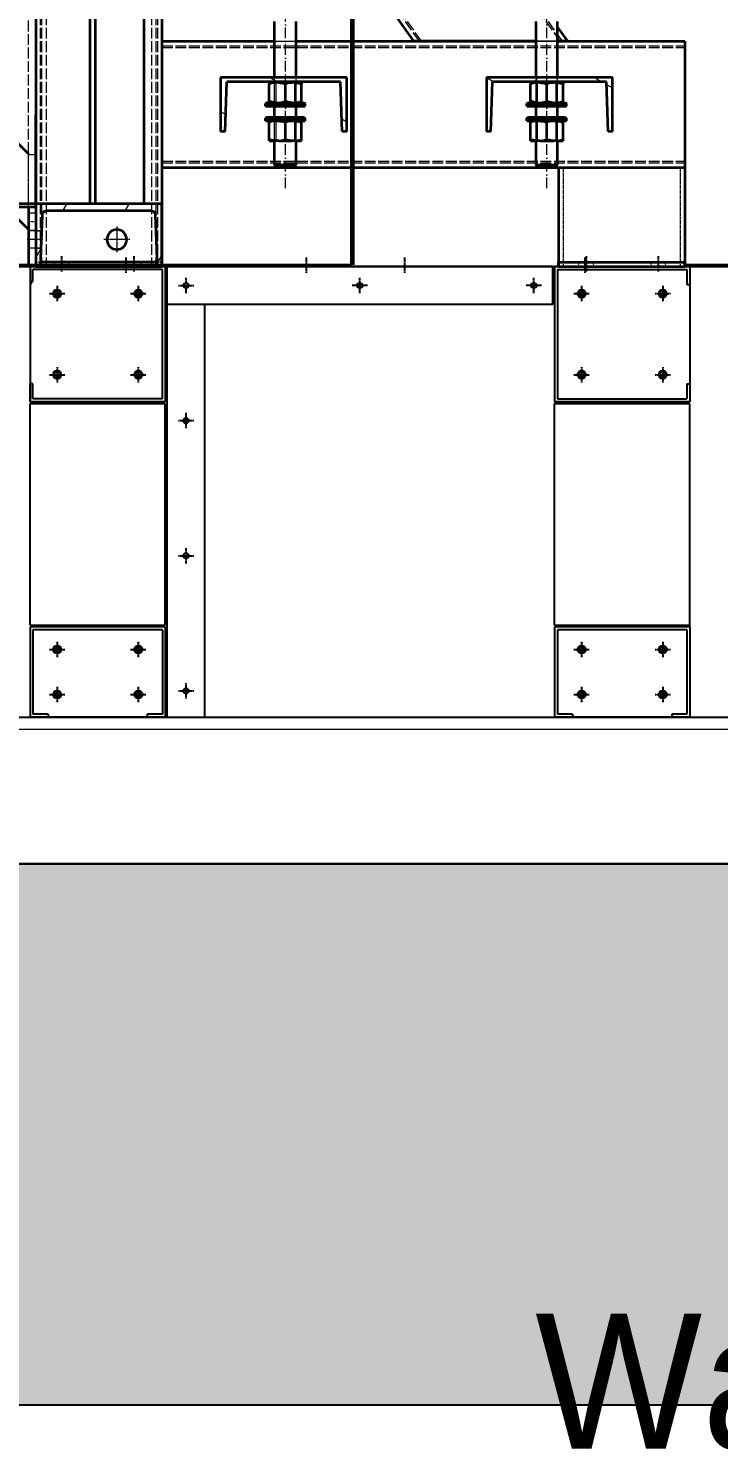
# Model space of a CAD drawing. Header units: millimetres. Extents: x 5532 to 37795, y 3716 to 26531.
# Drawn here: x 16719 to 17485, y 10878 to 12456 of the extents above; entities that cross this region are included whole.
import ezdxf
from ezdxf.enums import TextEntityAlignment as Align

# ---------------------------------------------------------------- set-up
doc = ezdxf.new("R2010")
doc.units = ezdxf.units.MM
for name, pattern in [('CENTER', [2, 1.25, -0.25, 0.25, -0.25]), ('DASHDOT', [18.5, 12, -3, 0.5, -3]), ('DASHED', [15, 12, -3])]:
    doc.linetypes.add(name, pattern=pattern)
for name, color, linetype in [('center', 1, 'CENTER'), ('냉각탑_text', 3, 'Continuous'), ('냉각탑_찬넬방진', 1, 'Continuous')]:
    doc.layers.add(name, color=color, linetype=linetype)
doc.styles.add('돋움', font='Dotum.ttf')

# ---------------------------------------------------------------- blocks, each defined once
blk = doc.blocks.new('A$C55E021B5')
at = {"color": 7, "linetype": 'DASHED', "lineweight": 13}
for p, q in [((585, 2140.5), (585, 0.5)), ((586.6, 2140.5), (586.6, 0.5)), ((591.6, 2140.5), (591.6, 0.5)), ((708.4, 2140.5), (708.4, 0.5)), ((713.4, 2140.5), (713.4, 0.5)), ((715, 2140.5), (715, 0.5)), ((720, 1968.5), (720, 172.5)), ((720, 168.1), (720, 1070.5)), ((728, 66.5), (728, 1070.5)), ((135.7, 250.5), (580, 885)), ((138.1, 250.5), (580, 881.6)), ((292.1, 250.5), (580, 661.7)), ((294.4, 250.5), (580, 658.3)), ((580, 245.5), (0, 245.5)), ((580, 243.6), (0, 243.6)), ((580, 117.4), (0, 117.4)), ((580, 115.5), (0, 115.5))]:
    blk.add_line(p, q, dxfattribs=at)
at = {"color": 7, "lineweight": 35}
for p, q in [((720, 936.5), (720, 70.5)), ((660, 560.8), (660, 70.5)), ((654, 450.1), (654, 70.5)), ((580, 403), (580, 0.5)), ((600, 403), (600, 70.5)), ((580, 110.5), (0, 110.5)), ((1370, 70.5), (720, 70.5)), ((720, 66.5), (1370, 66.5)), ((728, 0.5), (1362, 0.5))]:
    blk.add_line(p, q, dxfattribs=at)
at = {"color": 7, "linetype": 'DASHDOT', "lineweight": 13}
for p, q in [((153, 87.4), (153, 387.4)), ((443, 87.4), (443, 387.4))]:
    blk.add_line(p, q, dxfattribs=at)
at = {"color": 7, "lineweight": 35, "ltscale": 0.098909}
blk.add_line((300.5, 250.5), (334.6, 299.1), dxfattribs=at)
at = {"color": 7, "lineweight": 35, "ltscale": 0.103337}
for p, q in [((141, 210.5), (141, 272.5)), ((165, 210.5), (165, 272.5)), ((431, 210.5), (431, 272.5)), ((455, 210.5), (455, 272.5))]:
    blk.add_line(p, q, dxfattribs=at)
at = {"color": 7, "lineweight": 35, "ltscale": 0.033021}
blk.add_line((129.6, 250.5), (141, 266.7), dxfattribs=at)
at = {"color": 7, "lineweight": 35, "ltscale": 0.235001}
blk.add_line((141, 250.5), (0, 250.5), dxfattribs=at)
at = {"color": 7, "lineweight": 35, "ltscale": 0.233333}
for p, q in [((0, 250.5), (0, 110.5)), ((580, 250.5), (580, 110.5)), ((80, 210.5), (220, 210.5))]:
    blk.add_line(p, q, dxfattribs=at)
at = {"color": 7, "lineweight": 35, "ltscale": 0.018941}
blk.add_line((129.6, 250.5), (141, 250.5), dxfattribs=at)
at = {"color": 7, "linetype": 'DASHED', "lineweight": 13, "ltscale": 0.039999}
for p, q in [((165, 250.5), (141, 250.5)), ((141, 250.5), (165, 250.5))]:
    blk.add_line(p, q, dxfattribs=at)
at = {"color": 7, "lineweight": 35, "ltscale": 0.443333}
blk.add_line((431, 250.5), (165, 250.5), dxfattribs=at)
at = {"color": 7, "lineweight": 35, "ltscale": 0.225908}
blk.add_line((165, 250.5), (300.5, 250.5), dxfattribs=at)
at = {"color": 7, "linetype": 'DASHED', "lineweight": 13, "ltscale": 0.04}
blk.add_line((455, 250.5), (431, 250.5), dxfattribs=at)
at = {"color": 7, "lineweight": 35, "ltscale": 0.208333}
blk.add_line((580, 250.5), (455, 250.5), dxfattribs=at)
at = {"color": 7, "lineweight": 35, "ltscale": 0.1}
for p, q in [((80, 150.5), (80, 210.5)), ((220, 210.5), (220, 150.5)), ((375, 150.5), (375, 210.5)), ((515, 210.5), (515, 150.5))]:
    blk.add_line(p, q, dxfattribs=at)
at = {"color": 7, "lineweight": 35, "ltscale": 0.091722}
for p, q in [((85, 150.5), (86.9, 205.5)), ((215, 150.5), (213.1, 205.5)), ((380, 150.5), (381.9, 205.5)), ((510, 150.5), (508.1, 205.5))]:
    blk.add_line(p, q, dxfattribs=at)
at = {"color": 7, "lineweight": 35, "ltscale": 0.210265}
for p, q in [((86.9, 205.5), (213.1, 205.5)), ((381.9, 205.5), (508.1, 205.5))]:
    blk.add_line(p, q, dxfattribs=at)
at = {"color": 7, "lineweight": 13, "ltscale": 0.016666}
for p, q in [((100.4, 210.5), (91.8, 205.5)), ((460.4, 210.5), (451.8, 205.5))]:
    blk.add_line(p, q, dxfattribs=at)
at = {"color": 7, "linetype": 'DASHED', "lineweight": 13, "ltscale": 0.008333}
for p, q in [((141, 205.5), (141, 210.5)), ((142, 210.5), (142, 205.5)), ((164, 210.5), (164, 205.5)), ((165, 205.5), (165, 210.5)), ((431, 205.5), (431, 210.5)), ((455, 205.5), (455, 210.5)), ((21.4, 0.5), (21.4, 5.5)), ((37.4, 0.5), (37.4, 5.5)), ((101.4, 0.5), (101.4, 5.5)), ((117.4, 0.5), (117.4, 5.5)), ((603.1, 0.5), (603.1, 5.5)), ((603.1, 0.5), (603.1, 5.5)), ((619.1, 0.5), (619.1, 5.5)), ((619.1, 0.5), (619.1, 5.5)), ((683.1, 0.5), (683.1, 5.5)), ((683.1, 0.5), (683.1, 5.5)), ((699.1, 0.5), (699.1, 5.5)), ((699.1, 0.5), (699.1, 5.5)), ((720, 5.5), (720, 0.5)), ((720, 5.5), (720, 0.5))]:
    blk.add_line(p, q, dxfattribs=at)
at = {"color": 7, "lineweight": 35, "ltscale": 0.00135}
for p, q in [((141, 204.7), (141, 205.5)), ((165, 204.7), (165, 205.5)), ((431, 204.7), (431, 205.5)), ((455, 204.7), (455, 205.5))]:
    blk.add_line(p, q, dxfattribs=at)
at = {"color": 7, "lineweight": 13, "ltscale": 0.015827}
blk.add_line((220, 210.2), (211.8, 205.5), dxfattribs=at)
at = {"color": 7, "lineweight": 35, "ltscale": 0.233334}
for p, q in [((375, 210.5), (515, 210.5)), ((140, 110.5), (0, 110.5)), ((720, 70.5), (580, 70.5)), ((140, 5.5), (0, 5.5)), ((140, 0.5), (0, 0.5)), ((140, 0.5), (0, 0.5)), ((580, 0.5), (720, 0.5)), ((720, 0.5), (580, 0.5)), ((720, 0.5), (580, 0.5))]:
    blk.add_line(p, q, dxfattribs=at)
at = {"color": 7, "lineweight": 13, "ltscale": 0.013126}
blk.add_line((86.8, 202.6), (80, 198.7), dxfattribs=at)
at = {"color": 7, "lineweight": 35, "ltscale": 0.012392}
for p, q in [((142.4, 204.7), (135, 204.7)), ((171, 204.7), (163.6, 204.7)), ((432.4, 204.7), (425, 204.7)), ((461, 204.7), (453.6, 204.7)), ((142.4, 162.2), (135, 162.2)), ((171, 162.2), (163.6, 162.2)), ((432.4, 162.2), (425, 162.2)), ((461, 162.2), (453.6, 162.2)), ((142.4, 139.9), (135, 139.9)), ((171, 139.9), (163.6, 139.9)), ((432.4, 139.9), (425, 139.9)), ((461, 139.9), (453.6, 139.9))]:
    blk.add_line(p, q, dxfattribs=at)
at = {"color": 7, "lineweight": 35, "ltscale": 0.002592}
for p, q in [((135, 204.7), (135, 203.1)), ((171, 204.7), (171, 203.1)), ((425, 204.7), (425, 203.1)), ((461, 204.7), (461, 203.1)), ((135, 162.2), (135, 160.6)), ((171, 162.2), (171, 160.6)), ((425, 162.2), (425, 160.6)), ((461, 162.2), (461, 160.6)), ((135, 139.9), (135, 141.4)), ((171, 139.9), (171, 141.4)), ((425, 139.9), (425, 141.4)), ((461, 139.9), (461, 141.4))]:
    blk.add_line(p, q, dxfattribs=at)
at = {"color": 7, "lineweight": 35, "ltscale": 0.031982}
for p, q in [((135, 183.9), (135, 203.1)), ((153, 183.9), (153, 203.1)), ((171, 183.9), (171, 203.1)), ((425, 183.9), (425, 203.1)), ((443, 183.9), (443, 203.1)), ((461, 183.9), (461, 203.1)), ((135, 141.4), (135, 160.6)), ((153, 141.4), (153, 160.6)), ((171, 141.4), (171, 160.6)), ((425, 141.4), (425, 160.6)), ((443, 141.4), (443, 160.6)), ((461, 141.4), (461, 160.6))]:
    blk.add_line(p, q, dxfattribs=at)
at = {"color": 7, "linetype": 'DASHED', "lineweight": 13, "ltscale": 0.043793}
for p, q in [((141, 178.4), (141, 204.7)), ((165, 178.4), (165, 204.7)), ((431, 178.4), (431, 204.7)), ((455, 178.4), (455, 204.7))]:
    blk.add_line(p, q, dxfattribs=at)
at = {"color": 7, "lineweight": 35, "ltscale": 0.005215}
for p, q in [((142.4, 204.7), (145.6, 204.7)), ((160.4, 204.7), (163.6, 204.7)), ((450.4, 204.7), (453.6, 204.7)), ((142.4, 162.2), (145.6, 162.2)), ((160.4, 162.2), (163.6, 162.2)), ((450.4, 162.2), (453.6, 162.2)), ((142.4, 139.9), (145.6, 139.9)), ((160.4, 139.9), (163.6, 139.9)), ((450.4, 139.9), (453.6, 139.9))]:
    blk.add_line(p, q, dxfattribs=at)
at = {"color": 7, "linetype": 'DASHED', "lineweight": 13, "ltscale": 0.037167}
for p, q in [((142.6, 182.4), (142.6, 204.7)), ((163.4, 182.4), (163.4, 204.7)), ((432.6, 182.4), (432.6, 204.7)), ((453.4, 182.4), (453.4, 204.7)), ((141, 139.9), (141, 162.2)), ((142.6, 139.9), (142.6, 162.2)), ((163.4, 139.9), (163.4, 162.2)), ((165, 139.9), (165, 162.2)), ((431, 139.9), (431, 162.2)), ((432.6, 139.9), (432.6, 162.2)), ((453.4, 139.9), (453.4, 162.2)), ((455, 139.9), (455, 162.2))]:
    blk.add_line(p, q, dxfattribs=at)
at = {"color": 7, "lineweight": 35, "ltscale": 0.024784}
for p, q in [((160.4, 204.7), (145.6, 204.7)), ((450.4, 204.7), (435.6, 204.7)), ((160.4, 162.2), (145.6, 162.2)), ((450.4, 162.2), (435.6, 162.2)), ((160.4, 139.9), (145.6, 139.9)), ((450.4, 139.9), (435.6, 139.9))]:
    blk.add_line(p, q, dxfattribs=at)
at = {"color": 7, "linetype": 'DASHED', "lineweight": 13, "ltscale": 0.031982}
for p, q in [((153, 183.9), (153, 203.1)), ((443, 183.9), (443, 203.1)), ((153, 141.4), (153, 160.6)), ((443, 141.4), (443, 160.6))]:
    blk.add_line(p, q, dxfattribs=at)
at = {"color": 7, "lineweight": 35, "ltscale": 0.005216}
for p, q in [((432.4, 204.7), (435.6, 204.7)), ((432.4, 162.2), (435.6, 162.2)), ((432.4, 139.9), (435.6, 139.9))]:
    blk.add_line(p, q, dxfattribs=at)
at = {"color": 7, "lineweight": 35, "ltscale": 0.003151}
for p, q in [((132.5, 182.4), (131, 181.3)), ((173.5, 182.4), (175, 181.3)), ((422.5, 182.4), (421, 181.3)), ((463.5, 182.4), (465, 181.3)), ((132.5, 166.4), (131, 165.3)), ((173.5, 166.4), (175, 165.3)), ((422.5, 166.4), (421, 165.3)), ((463.5, 166.4), (465, 165.3))]:
    blk.add_line(p, q, dxfattribs=at)
at = {"color": 7, "linetype": 'DASHED', "lineweight": 13, "ltscale": 0.036667}
for p, q in [((153, 181.3), (131, 181.3)), ((443, 181.3), (421, 181.3)), ((465, 181.3), (443, 181.3)), ((153, 165.3), (131, 165.3)), ((443, 165.3), (421, 165.3)), ((465, 165.3), (443, 165.3))]:
    blk.add_line(p, q, dxfattribs=at)
at = {"color": 7, "lineweight": 35, "ltscale": 0.036667}
for p, q in [((153, 181.3), (131, 181.3)), ((153, 178.4), (131, 178.4)), ((443, 181.3), (421, 181.3)), ((443, 178.4), (421, 178.4)), ((465, 181.3), (443, 181.3)), ((465, 178.4), (443, 178.4)), ((153, 165.3), (131, 165.3)), ((153, 162.4), (131, 162.4)), ((443, 165.3), (421, 165.3)), ((443, 162.4), (421, 162.4)), ((465, 165.3), (443, 165.3)), ((465, 162.4), (443, 162.4))]:
    blk.add_line(p, q, dxfattribs=at)
at = {"color": 7, "lineweight": 35, "ltscale": 0.004749}
for p, q in [((131, 178.4), (131, 181.3)), ((175, 178.4), (175, 181.3)), ((421, 178.4), (421, 181.3)), ((465, 178.4), (465, 181.3)), ((131, 162.4), (131, 165.3)), ((175, 162.4), (175, 165.3)), ((421, 162.4), (421, 165.3)), ((465, 162.4), (465, 165.3))]:
    blk.add_line(p, q, dxfattribs=at)
at = {"color": 7, "lineweight": 35, "ltscale": 0.034167}
for p, q in [((153, 182.4), (132.5, 182.4)), ((443, 182.4), (422.5, 182.4)), ((463.5, 182.4), (443, 182.4)), ((153, 166.4), (132.5, 166.4)), ((443, 166.4), (422.5, 166.4)), ((463.5, 166.4), (443, 166.4))]:
    blk.add_line(p, q, dxfattribs=at)
at = {"color": 7, "lineweight": 35, "ltscale": 0.002551}
for p, q in [((135, 182.4), (135, 183.9)), ((171, 182.4), (171, 183.9)), ((425, 182.4), (425, 183.9)), ((461, 182.4), (461, 183.9))]:
    blk.add_line(p, q, dxfattribs=at)
at = {"color": 7, "linetype": 'DASHED', "lineweight": 13, "ltscale": 0.012392}
for p, q in [((142.4, 182.4), (135, 182.4)), ((171, 182.4), (163.6, 182.4)), ((432.4, 182.4), (425, 182.4)), ((461, 182.4), (453.6, 182.4))]:
    blk.add_line(p, q, dxfattribs=at)
at = {"color": 7, "linetype": 'DASHED', "lineweight": 13, "ltscale": 4.19617e-05}
for p, q in [((135, 182.4), (135, 182.4)), ((171, 182.4), (171, 182.4)), ((425, 182.4), (425, 182.4)), ((461, 182.4), (461, 182.4))]:
    blk.add_line(p, q, dxfattribs=at)
at = {"color": 7, "linetype": 'DASHED', "lineweight": 13, "ltscale": 0.006667}
for p, q in [((140.5, 178.4), (140.5, 182.4)), ((165.5, 178.4), (165.5, 182.4)), ((430.5, 178.4), (430.5, 182.4)), ((455.5, 178.4), (455.5, 182.4)), ((140.5, 162.4), (140.5, 166.4)), ((141, 162.4), (141, 166.4)), ((165, 162.4), (165, 166.4)), ((165.5, 162.4), (165.5, 166.4)), ((430.5, 162.4), (430.5, 166.4)), ((431, 162.4), (431, 166.4)), ((455, 162.4), (455, 166.4)), ((455.5, 162.4), (455.5, 166.4)), ((720, 66.5), (720, 70.5))]:
    blk.add_line(p, q, dxfattribs=at)
at = {"color": 7, "lineweight": 35, "ltscale": 0.02}
for p, q in [((141, 166.4), (141, 178.4)), ((165, 166.4), (165, 178.4)), ((431, 166.4), (431, 178.4)), ((455, 166.4), (455, 178.4))]:
    blk.add_line(p, q, dxfattribs=at)
at = {"color": 7, "linetype": 'DASHED', "lineweight": 13, "ltscale": 0.000536262}
for p, q in [((142.4, 182.4), (142.1, 182.4)), ((163.6, 182.4), (163.9, 182.4)), ((453.6, 182.4), (453.9, 182.4))]:
    blk.add_line(p, q, dxfattribs=at)
at = {"color": 7, "linetype": 'DASHED', "lineweight": 13, "ltscale": 0.005215}
for p, q in [((142.4, 182.4), (145.6, 182.4)), ((160.4, 182.4), (163.6, 182.4)), ((450.4, 182.4), (453.6, 182.4))]:
    blk.add_line(p, q, dxfattribs=at)
at = {"color": 7, "linetype": 'DASHED', "lineweight": 13, "ltscale": 0.024784}
for p, q in [((160.4, 182.4), (145.6, 182.4)), ((450.4, 182.4), (435.6, 182.4))]:
    blk.add_line(p, q, dxfattribs=at)
at = {"color": 7, "linetype": 'DASHED', "lineweight": 13, "ltscale": 0.000524018}
for p, q in [((145.6, 182.4), (145.9, 182.4)), ((160.4, 182.4), (160.1, 182.4)), ((435.6, 182.4), (435.9, 182.4))]:
    blk.add_line(p, q, dxfattribs=at)
at = {"color": 7, "lineweight": 35, "ltscale": 0.034166}
for p, q in [((173.5, 182.4), (153, 182.4)), ((173.5, 166.4), (153, 166.4))]:
    blk.add_line(p, q, dxfattribs=at)
at = {"color": 7, "lineweight": 35, "ltscale": 0.036666}
for p, q in [((175, 181.3), (153, 181.3)), ((175, 178.4), (153, 178.4)), ((175, 165.3), (153, 165.3)), ((175, 162.4), (153, 162.4))]:
    blk.add_line(p, q, dxfattribs=at)
at = {"color": 7, "linetype": 'DASHED', "lineweight": 13, "ltscale": 0.036666}
for p, q in [((175, 181.3), (153, 181.3)), ((175, 165.3), (153, 165.3))]:
    blk.add_line(p, q, dxfattribs=at)
at = {"color": 7, "linetype": 'DASHED', "lineweight": 13, "ltscale": 0.000535501}
blk.add_line((432.4, 182.4), (432.1, 182.4), dxfattribs=at)
at = {"color": 7, "linetype": 'DASHED', "lineweight": 13, "ltscale": 0.005216}
blk.add_line((432.4, 182.4), (435.6, 182.4), dxfattribs=at)
at = {"color": 7, "linetype": 'DASHED', "lineweight": 13, "ltscale": 0.000524779}
blk.add_line((450.4, 182.4), (450.1, 182.4), dxfattribs=at)
at = {"color": 7, "lineweight": 35, "ltscale": 0.000402451}
for p, q in [((141, 162.2), (141, 162.4)), ((165, 162.2), (165, 162.4)), ((431, 162.2), (431, 162.4)), ((455, 162.2), (455, 162.4))]:
    blk.add_line(p, q, dxfattribs=at)
at = {"color": 7, "lineweight": 13, "ltscale": 0.010552}
blk.add_line((380.5, 164.3), (375, 161.2), dxfattribs=at)
at = {"color": 7, "lineweight": 13, "ltscale": 0.010896}
blk.add_line((515, 172.7), (509.3, 169.5), dxfattribs=at)
at = {"color": 7, "lineweight": 35, "ltscale": 0.17003}
blk.add_line((720, 172.5), (720, 70.5), dxfattribs=at)
at = {"color": 7, "lineweight": 35, "ltscale": 0.16261}
blk.add_line((720, 70.5), (720, 168.1), dxfattribs=at)
at = {"color": 7, "lineweight": 35, "ltscale": 0.008333}
for p, q in [((80, 150.5), (85, 150.5)), ((215, 150.5), (220, 150.5)), ((0, 0.5), (0, 5.5)), ((140, 0.5), (140, 5.5)), ((580, 0.5), (580, 5.5)), ((580, 0.5), (580, 5.5))]:
    blk.add_line(p, q, dxfattribs=at)
at = {"color": 7, "lineweight": 35, "ltscale": 0.008334}
for p, q in [((375, 150.5), (380, 150.5)), ((510, 150.5), (515, 150.5)), ((580, 0.5), (585, 0.5)), ((715, 0.5), (720, 0.5))]:
    blk.add_line(p, q, dxfattribs=at)
at = {"color": 7, "lineweight": 35, "ltscale": 0.058926}
for p, q in [((753, 150.5), (728, 125.5)), ((753, 66.5), (728, 41.5))]:
    blk.add_line(p, q, dxfattribs=at)
at = {"color": 7, "lineweight": 35, "ltscale": 0.044088}
for p, q in [((141, 113.4), (141, 139.9)), ((165, 113.4), (165, 139.9)), ((431, 113.4), (431, 139.9)), ((455, 113.4), (455, 139.9))]:
    blk.add_line(p, q, dxfattribs=at)
at = {"color": 7, "lineweight": 35, "ltscale": 0.183333}
for p, q in [((0, 110.5), (0, 0.5)), ((140, 110.5), (140, 0.5))]:
    blk.add_line(p, q, dxfattribs=at)
at = {"color": 7, "linetype": 'DASHED', "lineweight": 13, "ltscale": 0.183333}
for p, q in [((5, 110.5), (5, 0.5)), ((135, 110.5), (135, 0.5))]:
    blk.add_line(p, q, dxfattribs=at)
at = {"color": 7, "linetype": 'DASHED', "lineweight": 13, "ltscale": 0.037552}
for p, q in [((163.5, 113.4), (141, 113.4)), ((453.5, 113.4), (431, 113.4))]:
    blk.add_line(p, q, dxfattribs=at)
at = {"color": 7, "lineweight": 35, "ltscale": 0.002448}
for p, q in [((142.5, 113.4), (141, 113.4)), ((432.5, 113.4), (431, 113.4))]:
    blk.add_line(p, q, dxfattribs=at)
at = {"color": 7, "lineweight": 35, "ltscale": 0.002357}
for p, q in [((142, 112.4), (141, 113.4)), ((164, 112.4), (165, 113.4)), ((432, 112.4), (431, 113.4)), ((454, 112.4), (455, 113.4))]:
    blk.add_line(p, q, dxfattribs=at)
at = {"color": 7, "lineweight": 35, "ltscale": 0.002244}
blk.add_line((143.3, 112.4), (142, 112.4), dxfattribs=at)
at = {"color": 7, "lineweight": 35, "ltscale": 0.037552}
for p, q in [((165, 113.4), (142.5, 113.4)), ((455, 113.4), (432.5, 113.4))]:
    blk.add_line(p, q, dxfattribs=at)
at = {"color": 7, "lineweight": 35, "ltscale": 0.034422}
for p, q in [((164, 112.4), (143.3, 112.4)), ((454, 112.4), (433.3, 112.4))]:
    blk.add_line(p, q, dxfattribs=at)
at = {"color": 7, "linetype": 'DASHED', "lineweight": 13, "ltscale": 0.002448}
for p, q in [((165, 113.4), (163.5, 113.4)), ((455, 113.4), (453.5, 113.4))]:
    blk.add_line(p, q, dxfattribs=at)
at = {"color": 7, "lineweight": 35, "ltscale": 0.002245}
blk.add_line((433.3, 112.4), (432, 112.4), dxfattribs=at)
at = {"color": 7, "linetype": 'DASHED', "lineweight": 13, "ltscale": 0.013333}
for p, q in [((720, 124.5), (728, 124.5)), ((728, 60), (720, 60)), ((728, 41), (720, 41)), ((720, 40), (728, 40)), ((720, 21), (728, 21))]:
    blk.add_line(p, q, dxfattribs=at)
at = {"color": 7, "linetype": 'DASHED', "lineweight": 13, "ltscale": 0.14}
blk.add_line((728, 41.5), (728, 125.5), dxfattribs=at)
at = {"color": 7, "lineweight": 35, "ltscale": 0.116667}
for p, q in [((580, 0.5), (580, 70.5)), ((720, 70.5), (720, 0.5))]:
    blk.add_line(p, q, dxfattribs=at)
at = {"color": 7, "linetype": 'DASHED', "lineweight": 13, "ltscale": 0.09}
blk.add_line((600, 70.5), (654, 70.5), dxfattribs=at)
at = {"color": 7, "lineweight": 13, "ltscale": 0.015396}
for p, q in [((620.6, 62.5), (616, 70.5)), ((689.9, 62.5), (685.2, 70.5))]:
    blk.add_line(p, q, dxfattribs=at)
at = {"color": 7, "linetype": 'DASHED', "lineweight": 13, "ltscale": 0.01}
blk.add_line((654, 70.5), (660, 70.5), dxfattribs=at)
at = {"color": 7, "linetype": 'DASHED', "lineweight": 13, "ltscale": 0.116667}
blk.add_line((720, 70.5), (720, 0.5), dxfattribs=at)
at = {"color": 7, "lineweight": 35, "ltscale": 0.006667}
blk.add_line((720, 66.5), (720, 70.5), dxfattribs=at)
at = {"color": 7, "lineweight": 35, "ltscale": 0.11}
for p, q in [((720, 66.5), (720, 0.5)), ((728, 66.5), (728, 0.5))]:
    blk.add_line(p, q, dxfattribs=at)
at = {"color": 7, "lineweight": 35, "ltscale": 0.013333}
for p, q in [((720, 66.5), (728, 66.5)), ((720, 0.5), (728, 0.5))]:
    blk.add_line(p, q, dxfattribs=at)
at = {"color": 7, "lineweight": 35, "ltscale": 0.095349}
for p, q in [((585, 0.5), (587, 57.7)), ((713, 57.7), (715, 0.5))]:
    blk.add_line(p, q, dxfattribs=at)
at = {"color": 7, "lineweight": 35, "ltscale": 0.193355}
blk.add_line((592, 62.5), (708, 62.5), dxfattribs=at)
at = {"color": 7, "linetype": 'DASHDOT', "lineweight": 13, "ltscale": 0.016}
blk.add_line((728.8, 50.5), (719.2, 50.5), dxfattribs=at)
at = {"color": 7, "linetype": 'DASHDOT', "lineweight": 13, "ltscale": 0.047667}
for p, q in [((630, 44.8), (630, 16.2)), ((615.7, 30.5), (644.3, 30.5))]:
    blk.add_line(p, q, dxfattribs=at)
at = {"color": 7, "linetype": 'DASHED', "lineweight": 13, "ltscale": 0.010632}
blk.add_line((713.6, 40), (720, 40), dxfattribs=at)
at = {"color": 7, "linetype": 'DASHED', "lineweight": 13, "ltscale": 0.010079}
for p, q in [((720, 40), (714, 40)), ((720, 21), (714, 21))]:
    blk.add_line(p, q, dxfattribs=at)
at = {"color": 7, "lineweight": 35, "ltscale": 0.068333}
blk.add_line((728, 41.5), (728, 0.5), dxfattribs=at)
at = {"color": 7, "linetype": 'DASHDOT', "lineweight": 13, "ltscale": 0.02876}
blk.add_line((712.2, 30.5), (729.4, 30.5), dxfattribs=at)
at = {"color": 7, "linetype": 'DASHED', "lineweight": 13, "ltscale": 0.009527}
blk.add_line((714.3, 21), (720, 21), dxfattribs=at)
at = {"color": 7, "lineweight": 13, "ltscale": 0.018955}
blk.add_line((720, 10.3), (714.3, 20.2), dxfattribs=at)
at = {"color": 7, "linetype": 'DASHDOT', "lineweight": 13, "ltscale": 0.01}
for p, q in [((29.4, 0), (29.4, 6)), ((109.4, 0), (109.4, 6)), ((611.1, 0), (611.1, 6)), ((691.1, 0), (691.1, 6))]:
    blk.add_line(p, q, dxfattribs=at)
at = {"color": 7, "lineweight": 13, "ltscale": 0.017065}
blk.add_line((585.1, 3.9), (580, 12.8), dxfattribs=at)
at = {"color": 7, "linetype": 'DASHED', "lineweight": 13, "ltscale": 0.008625}
blk.add_line((580, 5.5), (585.2, 5.5), dxfattribs=at)
blk.add_line((580, 5.5), (585.2, 5.5), dxfattribs=at)
at = {"color": 7, "lineweight": 35, "ltscale": 0.216085}
blk.add_line((585.2, 5.5), (714.8, 5.5), dxfattribs=at)
blk.add_line((585.2, 5.5), (714.8, 5.5), dxfattribs=at)
at = {"color": 7, "linetype": 'DASHED', "lineweight": 13, "ltscale": 0.008624}
blk.add_line((714.8, 5.5), (720, 5.5), dxfattribs=at)
blk.add_line((714.8, 5.5), (720, 5.5), dxfattribs=at)
at = {"color": 7, "linetype": 'DASHED', "lineweight": 13}
for points in [[(142.4, 204.7), (140.9, 204.5), (139.3, 204.3), (137.6, 203.9), (135.8, 203.4), (135, 203.1)], [(145.6, 204.7), (147.1, 204.5), (148.7, 204.3), (150.4, 203.9), (152.2, 203.4), (153, 203.1)], [(160.4, 204.7), (158.9, 204.5), (157.3, 204.3), (155.6, 203.9), (153.8, 203.4), (153, 203.1)], [(163.6, 204.7), (165.1, 204.5), (166.7, 204.3), (168.4, 203.9), (170.2, 203.4), (171, 203.1)], [(432.4, 204.7), (430.9, 204.5), (429.3, 204.3), (427.6, 203.9), (425.8, 203.4), (425, 203.1)], [(435.6, 204.7), (437.1, 204.5), (438.7, 204.3), (440.4, 203.9), (442.2, 203.4), (443, 203.1)], [(450.4, 204.7), (448.9, 204.5), (447.3, 204.3), (445.6, 203.9), (443.8, 203.4), (443, 203.1)], [(453.6, 204.7), (455.1, 204.5), (456.7, 204.3), (458.4, 203.9), (460.2, 203.4), (461, 203.1)], [(142.4, 182.4), (140.9, 182.5), (139.3, 182.8), (137.6, 183.2), (135.8, 183.7), (135, 183.9)], [(145.6, 182.4), (147.1, 182.5), (148.7, 182.8), (150.4, 183.2), (152.2, 183.7), (153, 183.9)], [(160.4, 182.4), (158.9, 182.5), (157.3, 182.8), (155.6, 183.2), (153.8, 183.7), (153, 183.9)], [(163.6, 182.4), (165.1, 182.5), (166.7, 182.8), (168.4, 183.2), (170.2, 183.7), (171, 183.9)], [(432.4, 182.4), (430.9, 182.5), (429.3, 182.8), (427.6, 183.2), (425.8, 183.7), (425, 183.9)], [(435.6, 182.4), (437.1, 182.5), (438.7, 182.8), (440.4, 183.2), (442.2, 183.7), (443, 183.9)], [(450.4, 182.4), (448.9, 182.5), (447.3, 182.8), (445.6, 183.2), (443.8, 183.7), (443, 183.9)], [(453.6, 182.4), (455.1, 182.5), (456.7, 182.8), (458.4, 183.2), (460.2, 183.7), (461, 183.9)], [(142.4, 162.2), (140.9, 162), (139.3, 161.8), (137.6, 161.4), (135.8, 160.9), (135, 160.6)], [(145.6, 162.2), (147.1, 162), (148.7, 161.8), (150.4, 161.4), (152.2, 160.9), (153, 160.6)], [(160.4, 162.2), (158.9, 162), (157.3, 161.8), (155.6, 161.4), (153.8, 160.9), (153, 160.6)], [(163.6, 162.2), (165.1, 162), (166.7, 161.8), (168.4, 161.4), (170.2, 160.9), (171, 160.6)], [(432.4, 162.2), (430.9, 162), (429.3, 161.8), (427.6, 161.4), (425.8, 160.9), (425, 160.6)], [(435.6, 162.2), (437.1, 162), (438.7, 161.8), (440.4, 161.4), (442.2, 160.9), (443, 160.6)], [(450.4, 162.2), (448.9, 162), (447.3, 161.8), (445.6, 161.4), (443.8, 160.9), (443, 160.6)], [(453.6, 162.2), (455.1, 162), (456.7, 161.8), (458.4, 161.4), (460.2, 160.9), (461, 160.6)], [(142.4, 139.9), (140.9, 140), (139.3, 140.3), (137.6, 140.7), (135.8, 141.2), (135, 141.4)], [(145.6, 139.9), (147.1, 140), (148.7, 140.3), (150.4, 140.7), (152.2, 141.2), (153, 141.4)], [(160.4, 139.9), (158.9, 140), (157.3, 140.3), (155.6, 140.7), (153.8, 141.2), (153, 141.4)], [(163.6, 139.9), (165.1, 140), (166.7, 140.3), (168.4, 140.7), (170.2, 141.2), (171, 141.4)], [(432.4, 139.9), (430.9, 140), (429.3, 140.3), (427.6, 140.7), (425.8, 141.2), (425, 141.4)], [(435.6, 139.9), (437.1, 140), (438.7, 140.3), (440.4, 140.7), (442.2, 141.2), (443, 141.4)], [(450.4, 139.9), (448.9, 140), (447.3, 140.3), (445.6, 140.7), (443.8, 141.2), (443, 141.4)], [(453.6, 139.9), (455.1, 140), (456.7, 140.3), (458.4, 140.7), (460.2, 141.2), (461, 141.4)]]:
    blk.add_lwpolyline(points, dxfattribs=at)
at = {"color": 7, "lineweight": 35}
for points in [[(142.4, 204.7), (140.9, 204.5), (139.3, 204.3), (137.6, 203.9), (135.8, 203.4), (135, 203.1)], [(145.6, 204.7), (147.1, 204.5), (148.7, 204.3), (150.4, 203.9), (152.2, 203.4), (153, 203.1)], [(160.4, 204.7), (158.9, 204.5), (157.3, 204.3), (155.6, 203.9), (153.8, 203.4), (153, 203.1)], [(163.6, 204.7), (165.1, 204.5), (166.7, 204.3), (168.4, 203.9), (170.2, 203.4), (171, 203.1)], [(432.4, 204.7), (430.9, 204.5), (429.3, 204.3), (427.6, 203.9), (425.8, 203.4), (425, 203.1)], [(435.6, 204.7), (437.1, 204.5), (438.7, 204.3), (440.4, 203.9), (442.2, 203.4), (443, 203.1)], [(450.4, 204.7), (448.9, 204.5), (447.3, 204.3), (445.6, 203.9), (443.8, 203.4), (443, 203.1)], [(453.6, 204.7), (455.1, 204.5), (456.7, 204.3), (458.4, 203.9), (460.2, 203.4), (461, 203.1)], [(142.1, 182.4), (140.2, 182.6), (138.1, 183.1), (137, 183.3), (135, 183.9)], [(145.9, 182.4), (147.8, 182.6), (149.9, 183.1), (151, 183.3), (153, 183.9)], [(160.1, 182.4), (158.2, 182.6), (156.1, 183.1), (155, 183.3), (153, 183.9)], [(163.9, 182.4), (165.8, 182.6), (167.9, 183.1), (169, 183.3), (171, 183.9)], [(432.1, 182.4), (430.2, 182.6), (428.1, 183.1), (427, 183.3), (425, 183.9)], [(435.9, 182.4), (437.8, 182.6), (439.9, 183.1), (441, 183.3), (443, 183.9)], [(450.1, 182.4), (448.2, 182.6), (446.1, 183.1), (445, 183.3), (443, 183.9)], [(453.9, 182.4), (455.8, 182.6), (457.9, 183.1), (459, 183.3), (461, 183.9)], [(142.4, 162.2), (140.9, 162), (139.3, 161.8), (137.6, 161.4), (135.8, 160.9), (135, 160.6)], [(145.6, 162.2), (147.1, 162), (148.7, 161.8), (150.4, 161.4), (152.2, 160.9), (153, 160.6)], [(160.4, 162.2), (158.9, 162), (157.3, 161.8), (155.6, 161.4), (153.8, 160.9), (153, 160.6)], [(163.6, 162.2), (165.1, 162), (166.7, 161.8), (168.4, 161.4), (170.2, 160.9), (171, 160.6)], [(432.4, 162.2), (430.9, 162), (429.3, 161.8), (427.6, 161.4), (425.8, 160.9), (425, 160.6)], [(435.6, 162.2), (437.1, 162), (438.7, 161.8), (440.4, 161.4), (442.2, 160.9), (443, 160.6)], [(450.4, 162.2), (448.9, 162), (447.3, 161.8), (445.6, 161.4), (443.8, 160.9), (443, 160.6)], [(453.6, 162.2), (455.1, 162), (456.7, 161.8), (458.4, 161.4), (460.2, 160.9), (461, 160.6)], [(142.4, 139.9), (140.9, 140), (139.3, 140.3), (137.6, 140.7), (135.8, 141.2), (135, 141.4)], [(145.6, 139.9), (147.1, 140), (148.7, 140.3), (150.4, 140.7), (152.2, 141.2), (153, 141.4)], [(160.4, 139.9), (158.9, 140), (157.3, 140.3), (155.6, 140.7), (153.8, 141.2), (153, 141.4)], [(163.6, 139.9), (165.1, 140), (166.7, 140.3), (168.4, 140.7), (170.2, 141.2), (171, 141.4)], [(432.4, 139.9), (430.9, 140), (429.3, 140.3), (427.6, 140.7), (425.8, 141.2), (425, 141.4)], [(435.6, 139.9), (437.1, 140), (438.7, 140.3), (440.4, 140.7), (442.2, 141.2), (443, 141.4)], [(450.4, 139.9), (448.9, 140), (447.3, 140.3), (445.6, 140.7), (443.8, 141.2), (443, 141.4)], [(453.6, 139.9), (455.1, 140), (456.7, 140.3), (458.4, 140.7), (460.2, 141.2), (461, 141.4)]]:
    blk.add_lwpolyline(points, dxfattribs=at)
blk.add_circle((630, 30.5), 11, dxfattribs=at)
for centre, start, end in [((592, 57.5), 90, 178), ((708, 57.5), 2, 90)]:
    blk.add_arc(centre, 5, start, end, dxfattribs=at)
at = {"color": 7, "linetype": 'DASHED', "lineweight": 13}
for ratio, start_param, end_param in [(0.034921, 1.0708, 3.14163), (0.034919, 0.00005, 1.070675), (0.034921, 4.212393, 6.283223), (0.034919, 3.141642, 4.212267)]:
    blk.add_ellipse((714, 30.5), major_axis=(0, 9.5), ratio=ratio, start_param=start_param, end_param=end_param, dxfattribs=at)
blk = doc.blocks.new('1')
at = {"color": 7, "lineweight": 35}
for p, q in [((17077.2, 14886.4), (17077.2, 12193.9)), ((17079.2, 13013.9), (17079.2, 12193.9))]:
    blk.add_line(p, q, dxfattribs=at)
for p, q in [((17077.2, 12193.9), (15977.2, 12193.9)), ((16477.2, 12191.9), (18817.2, 12191.9)), ((16721, 12191.9), (16721, 12041.9)), ((16871, 12191.9), (16721, 12191.9)), ((16867.8, 12188.7), (16724.2, 12188.7)), ((16724.2, 12176.9), (16724.2, 12188.7)), ((16867.8, 12045.1), (16867.8, 12188.7)), ((16871, 12191.9), (16871, 12041.9)), ((17300.8, 12191.9), (16873, 12191.9)), ((16873, 11691.9), (16873, 12191.9)), ((17300.8, 12149.9), (17300.8, 12191.9)), ((17302.8, 12191.9), (17302.8, 12041.9)), ((17452.8, 12191.9), (17302.8, 12191.9)), ((17306, 12188.7), (17449.6, 12188.7)), ((17306, 12188.7), (17306, 12045.1)), ((18877.2, 12193.9), (17447.2, 12193.9)), ((17449.6, 12188.7), (17449.6, 12171.9)), ((17452.8, 12191.9), (17452.8, 12041.9)), ((17452.8, 12191.9), (17452.8, 12171.9)), ((16724.2, 12176.9), (16721, 12171.9)), ((17449.6, 12171.9), (17452.8, 12171.9)), ((17300.8, 12149.9), (16873, 12149.9)), ((16915, 11691.9), (16915, 12149.9)), ((16724.2, 12061.9), (16721, 12061.9)), ((16721, 12041.9), (16721, 12061.9)), ((16724.2, 12045.1), (16724.2, 12061.9)), ((16871, 12061.9), (16871, 12041.9)), ((17449.6, 12061.9), (17452.8, 12061.9)), ((17449.6, 12061.9), (17449.6, 12045.1)), ((17452.8, 12061.9), (17452.8, 12041.9)), ((16867.8, 12045.1), (16724.2, 12045.1)), ((17306, 12045.1), (17449.6, 12045.1)), ((16721, 12041.9), (16871, 12041.9)), ((16871, 12041.9), (16721, 12041.9)), ((16721, 12039.9), (16871, 12039.9)), ((16721, 11793.9), (16721, 12039.9)), ((16871, 11793.9), (16871, 12039.9)), ((17452.8, 12041.9), (17302.8, 12041.9)), ((17302.8, 12039.9), (17452.8, 12039.9)), ((17302.8, 11793.9), (17302.8, 12039.9)), ((17452.8, 11793.9), (17452.8, 12039.9)), ((17452.8, 11791.9), (17452.8, 11886.4)), ((16721, 11793.9), (16871, 11793.9)), ((16871, 11791.9), (16721, 11791.9)), ((16721, 11791.9), (16721, 11691.9)), ((16871, 11791.9), (16721, 11791.9)), ((16871, 11791.9), (16871, 11691.9)), ((17302.8, 11793.9), (17452.8, 11793.9)), ((17302.8, 11791.9), (17302.8, 11691.9)), ((17452.8, 11791.9), (17302.8, 11791.9)), ((17452.8, 11791.9), (17452.8, 11691.9)), ((16724.2, 11788.7), (16724.2, 11695.1)), ((16867.8, 11788.7), (16724.2, 11788.7)), ((16867.8, 11788.7), (16867.8, 11695.1)), ((17306, 11788.7), (17306, 11695.1)), ((17449.6, 11788.7), (17306, 11788.7)), ((17449.6, 11788.7), (17449.6, 11695.1)), ((16741, 11695.1), (16724.2, 11695.1)), ((16741, 11695.1), (16741, 11691.9)), ((16851, 11695.1), (16851, 11691.9)), ((16867.8, 11695.1), (16851, 11695.1)), ((17322.8, 11695.1), (17306, 11695.1)), ((17322.8, 11695.1), (17322.8, 11691.9)), ((17432.8, 11695.1), (17432.8, 11691.9)), ((17449.6, 11695.1), (17432.8, 11695.1)), ((16019.2, 11691.9), (18877.2, 11691.9)), ((16871, 11691.9), (16721, 11691.9)), ((16741, 11691.9), (16721, 11691.9)), ((16871, 11691.9), (16851, 11691.9)), ((16873, 11691.9), (16915, 11691.9)), ((17322.8, 11691.9), (17302.8, 11691.9)), ((17452.8, 11691.9), (17302.8, 11691.9)), ((17452.8, 11691.9), (17432.8, 11691.9))]:
    blk.add_line(p, q)
at = {"lineweight": 5}
blk.add_line((15952.2, 11678.4), (18877.2, 11678.4), dxfattribs=at)
for centre, radius in [((16894, 12170.9), 3), ((17086.8, 12170.9), 3), ((17279.8, 12170.9), 3), ((16751, 12161.9), 4.5), ((16751, 12161.9), 4.5), ((16751, 12161.9), 4.5), ((16751, 12161.9), 4.5), ((16751, 12161.9), 3), ((16751, 12161.9), 3), ((16841, 12161.9), 4.5), ((16841, 12161.9), 4.5), ((16841, 12161.9), 4.5), ((16841, 12161.9), 4.5), ((16841, 12161.9), 3), ((16841, 12161.9), 3), ((17332.8, 12161.9), 4.5), ((17332.8, 12161.9), 4.5), ((17332.8, 12161.9), 3), ((17422.8, 12161.9), 4.5), ((17422.8, 12161.9), 4.5), ((17422.8, 12161.9), 3), ((16751, 12071.9), 4.5), ((16751, 12071.9), 4.5), ((16751, 12071.9), 4.5), ((16751, 12071.9), 4.5), ((16751, 12071.9), 3), ((16751, 12071.9), 3), ((16841, 12071.9), 4.5), ((16841, 12071.9), 4.5), ((16841, 12071.9), 4.5), ((16841, 12071.9), 4.5), ((16841, 12071.9), 3), ((16841, 12071.9), 3), ((17332.8, 12071.9), 4.5), ((17332.8, 12071.9), 4.5), ((17332.8, 12071.9), 3), ((17422.8, 12071.9), 4.5), ((17422.8, 12071.9), 4.5), ((17422.8, 12071.9), 3), ((16894, 12020.9), 3), ((16894, 11870.9), 3), ((16751, 11766.9), 4.5), ((16751, 11766.9), 4.5), ((16751, 11766.9), 4.5), ((16751, 11766.9), 4.5), ((16751, 11766.9), 3), ((16751, 11766.9), 3), ((16841, 11766.9), 4.5), ((16841, 11766.9), 4.5), ((16841, 11766.9), 4.5), ((16841, 11766.9), 4.5), ((16841, 11766.9), 3), ((16841, 11766.9), 3), ((17332.8, 11766.9), 4.5), ((17332.8, 11766.9), 4.5), ((17332.8, 11766.9), 3), ((17422.8, 11766.9), 4.5), ((17422.8, 11766.9), 4.5), ((17422.8, 11766.9), 3), ((16751, 11716.9), 4.5), ((16751, 11716.9), 4.5), ((16751, 11716.9), 4.5), ((16751, 11716.9), 4.5), ((16751, 11716.9), 3), ((16751, 11716.9), 3), ((16841, 11716.9), 4.5), ((16841, 11716.9), 4.5), ((16841, 11716.9), 4.5), ((16841, 11716.9), 4.5), ((16841, 11716.9), 3), ((16841, 11716.9), 3), ((16894, 11720.9), 3), ((17332.8, 11716.9), 4.5), ((17332.8, 11716.9), 4.5), ((17332.8, 11716.9), 3), ((17422.8, 11716.9), 4.5), ((17422.8, 11716.9), 4.5), ((17422.8, 11716.9), 3)]:
    blk.add_circle(centre, radius)
at = {"layer": 'center'}
for p, q in [((16756, 12203.4), (16756, 12186.4)), ((16827.2, 12202), (16827.2, 12185)), ((16836, 12203.4), (16836, 12186.4)), ((17027.2, 12202), (17027.2, 12185)), ((17136.2, 12202), (17136.2, 12185)), ((17136.2, 12202), (17136.2, 12185)), ((17336.2, 12202), (17336.2, 12185)), ((17336.2, 12202), (17336.2, 12185)), ((17337.8, 12203.4), (17337.8, 12186.4)), ((17417.8, 12203.4), (17417.8, 12186.4)), ((16751, 12170.4), (16751, 12153.4)), ((16751, 12170.4), (16751, 12153.4)), ((16841, 12170.4), (16841, 12153.4)), ((16841, 12170.4), (16841, 12153.4)), ((16885.5, 12170.9), (16902.5, 12170.9)), ((16894, 12162.4), (16894, 12179.4)), ((17095.3, 12170.9), (17078.3, 12170.9)), ((17086.8, 12162.4), (17086.8, 12179.4)), ((17288.3, 12170.9), (17271.3, 12170.9)), ((17279.8, 12162.4), (17279.8, 12179.4)), ((17332.8, 12170.4), (17332.8, 12153.4)), ((17422.8, 12170.4), (17422.8, 12153.4)), ((16742.5, 12161.9), (16759.5, 12161.9)), ((16742.5, 12161.9), (16759.5, 12161.9)), ((16832.5, 12161.9), (16849.5, 12161.9)), ((16832.5, 12161.9), (16849.5, 12161.9)), ((17324.3, 12161.9), (17341.3, 12161.9)), ((17414.3, 12161.9), (17431.3, 12161.9)), ((16751, 12080.4), (16751, 12063.4)), ((16751, 12080.4), (16751, 12063.4)), ((16841, 12080.4), (16841, 12063.4)), ((16841, 12080.4), (16841, 12063.4)), ((17332.8, 12080.4), (17332.8, 12063.4)), ((17422.8, 12080.4), (17422.8, 12063.4)), ((16742.5, 12071.9), (16759.5, 12071.9)), ((16742.5, 12071.9), (16759.5, 12071.9)), ((16832.5, 12071.9), (16849.5, 12071.9)), ((16832.5, 12071.9), (16849.5, 12071.9)), ((17324.3, 12071.9), (17341.3, 12071.9)), ((17414.3, 12071.9), (17431.3, 12071.9)), ((16894, 12012.4), (16894, 12029.4)), ((16885.5, 12020.9), (16902.5, 12020.9)), ((16885.5, 11870.9), (16902.5, 11870.9)), ((16894, 11862.4), (16894, 11879.4)), ((16751, 11775.4), (16751, 11758.4)), ((16751, 11775.4), (16751, 11758.4)), ((16841, 11775.4), (16841, 11758.4)), ((16841, 11775.4), (16841, 11758.4)), ((17332.8, 11775.4), (17332.8, 11758.4)), ((17422.8, 11775.4), (17422.8, 11758.4)), ((16742.5, 11766.9), (16759.5, 11766.9)), ((16742.5, 11766.9), (16759.5, 11766.9)), ((16832.5, 11766.9), (16849.5, 11766.9)), ((16832.5, 11766.9), (16849.5, 11766.9)), ((17324.3, 11766.9), (17341.3, 11766.9)), ((17414.3, 11766.9), (17431.3, 11766.9)), ((16894, 11712.4), (16894, 11729.4)), ((16742.5, 11716.9), (16759.5, 11716.9)), ((16742.5, 11716.9), (16759.5, 11716.9)), ((16751, 11725.4), (16751, 11708.4)), ((16751, 11725.4), (16751, 11708.4)), ((16832.5, 11716.9), (16849.5, 11716.9)), ((16832.5, 11716.9), (16849.5, 11716.9)), ((16841, 11725.4), (16841, 11708.4)), ((16841, 11725.4), (16841, 11708.4)), ((16885.5, 11720.9), (16902.5, 11720.9)), ((17324.3, 11716.9), (17341.3, 11716.9)), ((17332.8, 11725.4), (17332.8, 11708.4)), ((17414.3, 11716.9), (17431.3, 11716.9)), ((17422.8, 11725.4), (17422.8, 11708.4))]:
    blk.add_line(p, q, dxfattribs=at)
at = {"layer": '냉각탑_찬넬방진', "ltscale": 30}
for p, q in [((15977.2, 11691.9), (22378.8, 11691.6)), ((22345.7, 11528.9), (15952.2, 11528.9))]:
    blk.add_line(p, q, dxfattribs=at)
at = {"xscale": -1}
blk.add_blockref('A$C55E021B5', (17447.2, 12191.4), dxfattribs=at)

msp = doc.modelspace()

# ---------------------------------------------------------------- hatches: boundary and pattern name
h = msp.add_hatch()
h.set_pattern_fill('AR-CONC', color=4)
h.set_pattern_definition([(50, (-312152.82, -190755.1), (182.18467, -15.939086), [19.05, -209.55]), (355, (-312152.82, -190755.1), (-35.24342, 191.056845), [15.24, -167.64058]), (100.451445, (-312137.63, -190756.43), (146.94125, 175.11775), [16.19001, -178.090245]), (46.1842, (-312152.82, -190704.3), (271.07904, -42.04233), [28.575, -314.325]), (96.63556, (-312130.23, -190707.8), (237.40413, 247.42612), [24.28502, -267.1356]), (351.18415, (-312152.82, -190704.3), (237.40413, 247.42612), [22.85997, -251.45973]), (21, (-312127.42, -190717), (151.61439, -102.2652), [19.05, -209.55]), (326, (-312127.42, -190717), (61.80203, 184.18797), [15.24, -167.64]), (71.451445, (-312114.78, -190725.52), (213.41642, 81.92277), [16.19001, -178.08994]), (37.5, (-312152.82, -190755.1), (3.088603, 84.555039), [0, -165.608, 0, -170.18, 0, -168.275]), (7.5, (-312152.82, -190755.1), (66.819663, 100.180575), [0, -97.028, 0, -161.798, 0, -64.135]), (327.5, (-312209.46, -190755.1), (135.590595, -5.728744), [0, -63.5, 0, -198.12, 0, -262.89]), (317.5, (-312234.86, -190755.1), (148.12918, 25.42649), [0, -82.55, 0, -131.572, 0, -186.69])])
edge = h.paths.add_edge_path()
edge.add_line((15952.2, 10928.4), (22552.1, 10928.4))
edge.add_line((22552.1, 10928.4), (22552.3, 11528.4))
edge.add_line((22552.3, 11528.4), (15802.3, 11528.4))
edge.add_line((15802.3, 11528.4), (15802.1, 10928.4))

# ---------------------------------------------------------------- linework, layer by layer
at = {"lineweight": 5}
msp.add_line((22552.2, 11528.4), (15802.2, 11528.4), dxfattribs=at)
at = {"ltscale": 500, "elevation": 0}
msp.add_lwpolyline([(21568.5, 10928.4), (15802.2, 10928.4)], dxfattribs=at)

# ---------------------------------------------------------------- block references
msp.add_blockref('1', (0, 0))

# ---------------------------------------------------------------- texts
at = {"layer": '냉각탑_text', "style": '돋움'}
msp.add_text('Water INLET 200A', height=150, dxfattribs=at).set_placement((17281.3, 10955, 0), align=Align.MIDDLE_LEFT)

doc.saveas('drawing.dxf')
